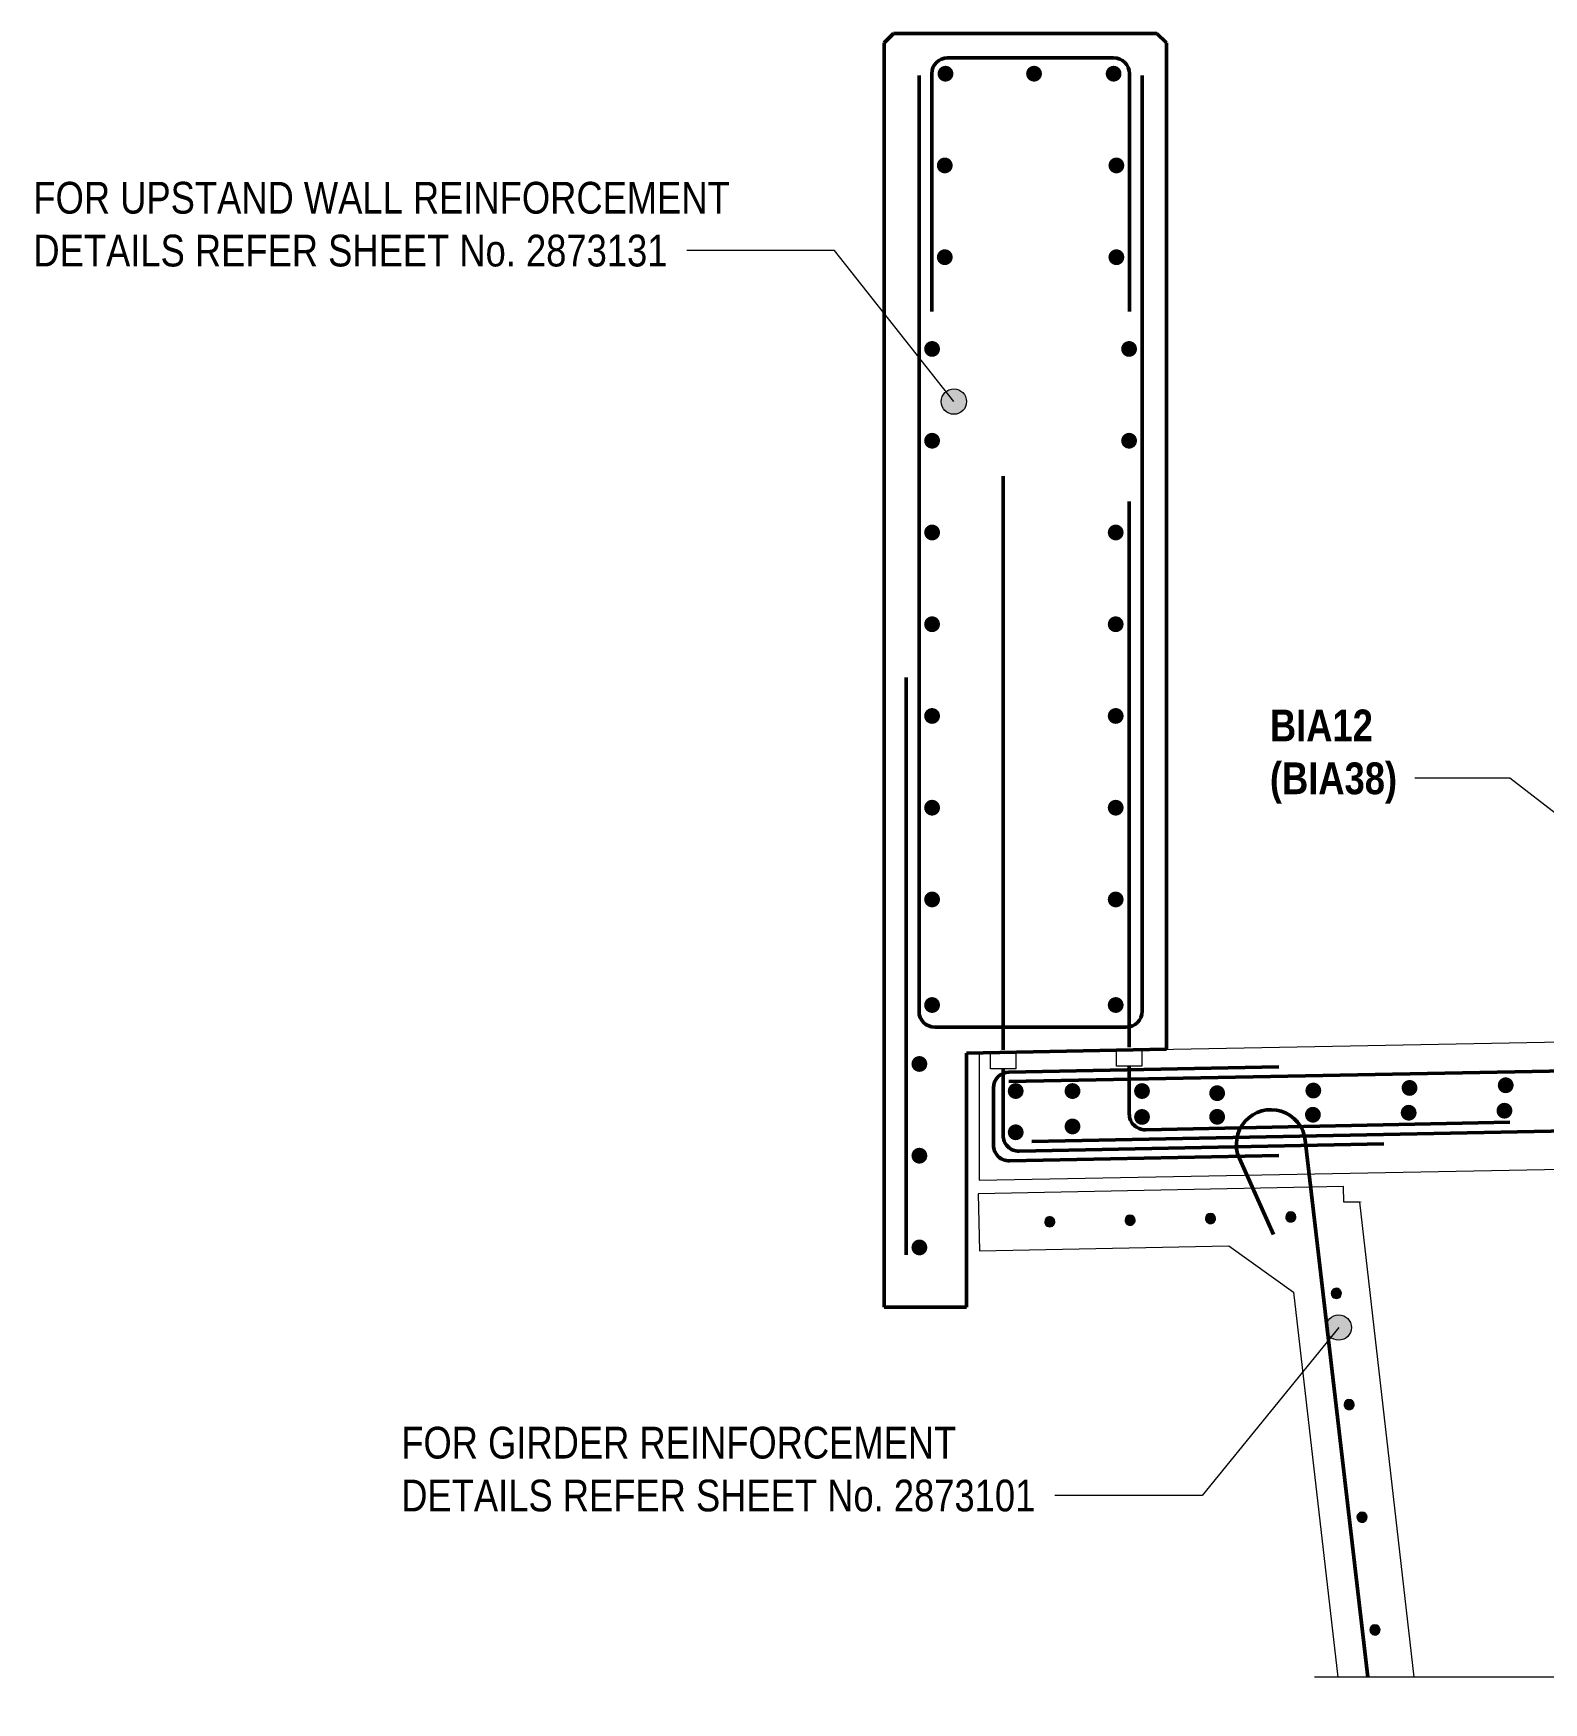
# Model space of a CAD drawing. Header units: metres. Extents: x -1213.9 to -1194, y 2.7 to 24.2.
# Drawn here: x -1213.86 to -1211.479, y 20.54 to 23.171 of the extents above; entities that cross this region are included whole.
import ezdxf

# ---------------------------------------------------------------- set-up
doc = ezdxf.new("R2010")
doc.units = ezdxf.units.M
for name, color, linetype, lineweight in [('A-DETL', 7, 'Continuous', 13), ('A-DETL-GENF', 7, 'Continuous', 9), ('A-FLOR', 7, 'Continuous', 50), ('A-WALL', 7, 'Continuous', 50), ('G-ANNO-TEXT', 7, 'Continuous', 9), ('S-BEAM', 7, 'Continuous', 50)]:
    doc.layers.add(name, color=color, linetype=linetype, lineweight=lineweight)
doc.styles.add('Arial Narrow', font='ARIALN.TTF', dxfattribs={"height": 0.05})
doc.styles.add('Arial Narrow_B', font='ARIALNB.TTF', dxfattribs={"height": 0.05})

# ---------------------------------------------------------------- blocks, each defined once
blk = doc.blocks.new('North_Wall - North_Wall-6845343-DRG-2873185 - SECTION 1')
at = {"layer": 'A-WALL', "color": 252, "true_color": 0x888888}
for p, q in [((-1212.5037, 23.1705), (-1212.5187, 23.1555)), ((-1212.5187, 23.1555), (-1212.5187, 21.1631)), ((-1212.5187, 23.1555), (-1212.5187, 23.1555)), ((-1212.0887, 23.1705), (-1212.5037, 23.1705)), ((-1212.5037, 23.1705), (-1212.5037, 23.1705)), ((-1212.0737, 23.1555), (-1212.0887, 23.1705)), ((-1212.0887, 23.1705), (-1212.0887, 23.1705)), ((-1212.0737, 21.5694), (-1212.0737, 23.1555)), ((-1212.0737, 23.1555), (-1212.0737, 23.1555)), ((-1212.3887, 21.5631), (-1212.0737, 21.5694)), ((-1212.3887, 21.1631), (-1212.3887, 21.5631)), ((-1212.5187, 21.1631), (-1212.3887, 21.1631))]:
    blk.add_line(p, q, dxfattribs=at)
blk = doc.blocks.new('S_Det_Reinf_Bar Section_2D Grey - N16-6361572-DRG-2873185 - SECTION 1')
at = {"layer": 'A-DETL-GENF', "true_color": 0x808080}
blk.add_hatch(color=8, dxfattribs=at).paths.add_polyline_path([(-1211.8776, 21.2971), (-1211.8755, 21.2974), (-1211.873, 21.2987), (-1211.872, 21.2995), (-1211.8707, 21.3012), (-1211.87, 21.3032), (-1211.8697, 21.3052), (-1211.87, 21.3073), (-1211.8709, 21.3092), (-1211.8722, 21.3109), (-1211.8739, 21.3121), (-1211.8758, 21.3129), (-1211.8779, 21.3131), (-1211.8799, 21.3128), (-1211.8819, 21.3119), (-1211.8835, 21.3106), (-1211.8847, 21.309), (-1211.8855, 21.307), (-1211.8857, 21.3049), (-1211.8854, 21.3029), (-1211.8846, 21.301), (-1211.8833, 21.2993), (-1211.8816, 21.2981), (-1211.8796, 21.2973)])
at = {"layer": 'A-DETL-GENF', "color": 8, "lineweight": 18, "true_color": 0x808080}
for start, end in [(1.1458, 181.1458), (181.1458, 1.1458)]:
    blk.add_arc((-1211.8777, 21.3051), 0.008, start, end, dxfattribs=at)
blk = doc.blocks.new('B_Det_Reinf_Bar Section_2D_Grey - Reo Dot_Scale 25_Section-6572820-DRG-2873185 - SECTION 1')
at = {"layer": 'A-DETL-GENF', "true_color": 0xafafaf}
blk.add_hatch(color=253, dxfattribs=at).paths.add_polyline_path([(-1212.422, 23.0945), (-1212.4187, 23.0949), (-1212.4157, 23.0962), (-1212.4131, 23.0981), (-1212.4111, 23.1007), (-1212.4099, 23.1037), (-1212.4095, 23.107), (-1212.4099, 23.1102), (-1212.4111, 23.1132), (-1212.4131, 23.1158), (-1212.4157, 23.1178), (-1212.4187, 23.119), (-1212.422, 23.1195), (-1212.4252, 23.119), (-1212.4282, 23.1178), (-1212.4308, 23.1158), (-1212.4328, 23.1132), (-1212.434, 23.1102), (-1212.4345, 23.107), (-1212.434, 23.1037), (-1212.4328, 23.1007), (-1212.4308, 23.0981), (-1212.4282, 23.0962), (-1212.4252, 23.0949)])
blk = doc.blocks.new('B_Det_Reinf_Bar Section_2D_Grey - Reo Dot_Scale 25_Section-7275914-DRG-2873185 - SECTION 1')
at = {"layer": 'A-DETL-GENF', "true_color": 0xafafaf}
blk.add_hatch(color=253, dxfattribs=at).paths.add_polyline_path([(-1212.157, 23.0945), (-1212.1537, 23.0949), (-1212.1507, 23.0962), (-1212.1481, 23.0981), (-1212.1461, 23.1007), (-1212.1449, 23.1037), (-1212.1445, 23.107), (-1212.1449, 23.1102), (-1212.1461, 23.1132), (-1212.1481, 23.1158), (-1212.1507, 23.1178), (-1212.1537, 23.119), (-1212.157, 23.1195), (-1212.1602, 23.119), (-1212.1632, 23.1178), (-1212.1658, 23.1158), (-1212.1678, 23.1132), (-1212.169, 23.1102), (-1212.1695, 23.107), (-1212.169, 23.1037), (-1212.1678, 23.1007), (-1212.1658, 23.0981), (-1212.1632, 23.0962), (-1212.1602, 23.0949)])
blk = doc.blocks.new('Repeating Detail - Reo Dot_Scale 25_Section-6572820-DRG-2873185 - SECTION 1')
at = {"layer": 'A-DETL-GENF', "true_color": 0xafafaf}
for points in [[(-1211.5386, 21.5001), (-1211.5354, 21.5006), (-1211.5324, 21.5019), (-1211.5298, 21.5041), (-1211.5279, 21.5066), (-1211.5268, 21.5097), (-1211.5264, 21.5129), (-1211.5269, 21.5161), (-1211.5283, 21.5191), (-1211.5303, 21.5217), (-1211.533, 21.5236), (-1211.536, 21.5247), (-1211.5393, 21.5251), (-1211.5425, 21.5246), (-1211.5455, 21.5232), (-1211.548, 21.5212), (-1211.5499, 21.5185), (-1211.5511, 21.5155), (-1211.5514, 21.5122), (-1211.5509, 21.509), (-1211.5496, 21.506), (-1211.5475, 21.5035), (-1211.5449, 21.5016), (-1211.5418, 21.5004)], [(-1211.9934, 21.4876), (-1211.9902, 21.4881), (-1211.9872, 21.4895), (-1211.9847, 21.4915), (-1211.9828, 21.4942), (-1211.9815, 21.4977), (-1211.9813, 21.5005), (-1211.9818, 21.5037), (-1211.9831, 21.5067), (-1211.9852, 21.5092), (-1211.9878, 21.5111), (-1211.9909, 21.5123), (-1211.9941, 21.5126), (-1211.9973, 21.5121), (-1212.0003, 21.5108), (-1212.0028, 21.5087), (-1212.0047, 21.5061), (-1212.0059, 21.503), (-1212.0063, 21.4998), (-1212.0057, 21.4966), (-1212.0044, 21.4936), (-1212.0017, 21.4906), (-1211.9997, 21.4891), (-1211.9967, 21.488)], [(-1211.8418, 21.4918), (-1211.8386, 21.4923), (-1211.8356, 21.4936), (-1211.8331, 21.4957), (-1211.8312, 21.4983), (-1211.83, 21.5014), (-1211.8297, 21.5046), (-1211.8302, 21.5078), (-1211.8315, 21.5108), (-1211.8336, 21.5134), (-1211.8362, 21.5153), (-1211.8392, 21.5164), (-1211.8425, 21.5168), (-1211.8457, 21.5163), (-1211.8487, 21.5149), (-1211.8512, 21.5129), (-1211.8531, 21.5102), (-1211.8543, 21.5072), (-1211.8546, 21.5039), (-1211.8541, 21.5007), (-1211.8528, 21.4977), (-1211.8507, 21.4952), (-1211.8481, 21.4933), (-1211.845, 21.4921)], [(-1211.6902, 21.4959), (-1211.687, 21.4964), (-1211.684, 21.4978), (-1211.6815, 21.4998), (-1211.6795, 21.5025), (-1211.6784, 21.5055), (-1211.678, 21.5088), (-1211.6786, 21.512), (-1211.6799, 21.515), (-1211.6819, 21.5175), (-1211.6846, 21.5194), (-1211.6876, 21.5206), (-1211.6909, 21.5209), (-1211.6941, 21.5204), (-1211.6971, 21.5191), (-1211.6996, 21.517), (-1211.7015, 21.5144), (-1211.7027, 21.5113), (-1211.703, 21.5081), (-1211.7025, 21.5049), (-1211.7012, 21.5019), (-1211.6991, 21.4993), (-1211.6965, 21.4974), (-1211.6934, 21.4963)]]:
    blk.add_hatch(color=253, dxfattribs=at).paths.add_polyline_path(points)
blk = doc.blocks.new('Repeating Detail - Reo Dot_Scale 25_Section-V1-DRG-2873185 - SECTION 1')
at = {"layer": 'A-DETL-GENF', "true_color": 0xafafaf}
for points in [[(-1211.9935, 21.4504), (-1211.9903, 21.4509), (-1211.9873, 21.4522), (-1211.9847, 21.4543), (-1211.9828, 21.4569), (-1211.9816, 21.4599), (-1211.9813, 21.4632), (-1211.9818, 21.4664), (-1211.9831, 21.4694), (-1211.9851, 21.4719), (-1211.9877, 21.4739), (-1211.9908, 21.475), (-1211.994, 21.4754), (-1211.9975, 21.4748), (-1212.0002, 21.4736), (-1212.0028, 21.4716), (-1212.0047, 21.4689), (-1212.0059, 21.4659), (-1212.0063, 21.4626), (-1212.0058, 21.4594), (-1212.0044, 21.4564), (-1212.0024, 21.4539), (-1211.9996, 21.4519), (-1211.9967, 21.4508)], [(-1211.8425, 21.4536), (-1211.8393, 21.4541), (-1211.8363, 21.4554), (-1211.8338, 21.4575), (-1211.8319, 21.4601), (-1211.8307, 21.4631), (-1211.8303, 21.4664), (-1211.8308, 21.4696), (-1211.8321, 21.4726), (-1211.8342, 21.4751), (-1211.8368, 21.4771), (-1211.8398, 21.4782), (-1211.8431, 21.4786), (-1211.8463, 21.4781), (-1211.8493, 21.4768), (-1211.8518, 21.4748), (-1211.8538, 21.4721), (-1211.855, 21.4691), (-1211.8553, 21.4658), (-1211.8548, 21.4626), (-1211.8535, 21.4596), (-1211.8515, 21.4571), (-1211.8488, 21.4552), (-1211.8458, 21.454)], [(-1211.6916, 21.4568), (-1211.6884, 21.4573), (-1211.6854, 21.4586), (-1211.6828, 21.4607), (-1211.6809, 21.4633), (-1211.6797, 21.4663), (-1211.6794, 21.4696), (-1211.6799, 21.4728), (-1211.6812, 21.4758), (-1211.6832, 21.4783), (-1211.6858, 21.4803), (-1211.6889, 21.4814), (-1211.6921, 21.4818), (-1211.6954, 21.4813), (-1211.6983, 21.48), (-1211.7014, 21.4773), (-1211.7028, 21.4753), (-1211.704, 21.4723), (-1211.7044, 21.469), (-1211.7039, 21.4658), (-1211.7026, 21.4628), (-1211.7005, 21.4603), (-1211.6979, 21.4584), (-1211.6948, 21.4572)], [(-1211.5407, 21.46), (-1211.5374, 21.4605), (-1211.5344, 21.4618), (-1211.5319, 21.4639), (-1211.5298, 21.4669), (-1211.5288, 21.4695), (-1211.5284, 21.4728), (-1211.5289, 21.476), (-1211.5302, 21.479), (-1211.5323, 21.4815), (-1211.5349, 21.4835), (-1211.5379, 21.4846), (-1211.5412, 21.485), (-1211.5444, 21.4845), (-1211.5474, 21.4832), (-1211.5499, 21.4812), (-1211.5519, 21.4785), (-1211.5531, 21.4755), (-1211.5534, 21.4722), (-1211.5529, 21.469), (-1211.5516, 21.466), (-1211.5496, 21.4635), (-1211.5469, 21.4615), (-1211.5439, 21.4604)]]:
    blk.add_hatch(color=253, dxfattribs=at).paths.add_polyline_path(points)
blk = doc.blocks.new('CS_DET_BreakLine_ViewScale - CS_Std BreakLine-8623494-DRG-2873185 - SECTION 1')
at = {"layer": 'A-DETL-GENF'}
for p, q in [((-1211.3652, 20.6196), (-1211.3752, 20.5796)), ((-1211.3452, 20.5396), (-1211.3652, 20.6196)), ((-1211.3752, 20.5796), (-1211.8404, 20.5796)), ((-1211.3352, 20.5796), (-1211.3452, 20.5396)), ((-1210.87, 20.5796), (-1211.3352, 20.5796))]:
    blk.add_line(p, q, dxfattribs=at)

msp = doc.modelspace()

# ---------------------------------------------------------------- hatches: boundary and pattern name
at = {"layer": 'G-ANNO-TEXT'}
h = msp.add_hatch(color=256, dxfattribs=at)
edge = h.paths.add_edge_path()
edge.add_arc((-1212.4087, 22.5902), 0.02, 0, 360)
h = msp.add_hatch(color=256, dxfattribs=at)
edge = h.paths.add_edge_path()
edge.add_arc((-1211.8021, 21.1307), 0.02, 0, 360)

# ---------------------------------------------------------------- linework, layer by layer
at = {"layer": 'A-DETL', "color": 253, "lineweight": 50, "true_color": 0xafafaf}
for p, q in [((-1212.157, 23.132), (-1212.4187, 23.132)), ((-1212.4637, 23.1042), (-1212.4637, 21.6292)), ((-1212.4437, 23.107), (-1212.4437, 22.732)), ((-1212.132, 22.732), (-1212.132, 23.107)), ((-1212.112, 21.6292), (-1212.112, 23.1042)), ((-1212.3312, 21.5685), (-1212.3312, 22.4727)), ((-1212.1323, 21.5727), (-1212.1323, 22.4327)), ((-1212.4837, 22.1555), (-1212.4837, 21.2455)), ((-1212.4387, 21.6042), (-1212.137, 21.6042)), ((-1210.0295, 21.5626), (-1212.3221, 21.5183)), ((-1212.3312, 21.5385), (-1212.3312, 21.4337)), ((-1211.8964, 21.5415), (-1212.3219, 21.5333)), ((-1212.1323, 21.5427), (-1212.1323, 21.4675)), ((-1212.3464, 21.5083), (-1212.3464, 21.4184)), ((-1212.2859, 21.4241), (-1210.0189, 21.4695)), ((-1212.1067, 21.4425), (-1211.5323, 21.4545)), ((-1212.3057, 21.4087), (-1211.7312, 21.4202)), ((-1211.7562, 20.5796), (-1211.8549, 21.426)), ((-1212.3209, 21.3934), (-1211.8964, 21.4019)), ((-1211.9048, 21.2775), (-1211.9587, 21.3973))]:
    msp.add_line(p, q, dxfattribs=at)
at = {"layer": 'A-DETL', "color": 8, "true_color": 0x808080}
for p, q in [((-1212.3512, 21.5385), (-1212.3512, 21.5635)), ((-1212.3512, 21.5635), (-1212.3112, 21.5635)), ((-1212.3112, 21.5635), (-1212.3112, 21.5385)), ((-1212.1523, 21.5427), (-1212.1523, 21.5677)), ((-1212.1523, 21.5677), (-1212.1123, 21.5677)), ((-1212.1123, 21.5677), (-1212.1123, 21.5427)), ((-1212.3112, 21.5385), (-1212.3512, 21.5385)), ((-1212.1123, 21.5427), (-1212.1523, 21.5427))]:
    msp.add_line(p, q, dxfattribs=at)
at = {"layer": 'A-DETL', "color": 253, "lineweight": 50, "true_color": 0xafafaf}
for centre, radius, start, end in [((-1212.4187, 23.107), 0.025, 90, 180), ((-1212.157, 23.107), 0.025, 0, 90), ((-1212.4387, 21.6292), 0.025, 180, 270), ((-1212.137, 21.6292), 0.025, 270, 0), ((-1212.3214, 21.5083), 0.025, 91.1068, 180), ((-1211.909, 21.4196), 0.0545, 6.6539, 204.2422), ((-1212.1073, 21.4675), 0.025, 180, 271.1932), ((-1212.3214, 21.4184), 0.025, 180, 271.1477), ((-1212.3062, 21.4337), 0.025, 180, 271.1477)]:
    msp.add_arc(centre, radius, start, end, dxfattribs=at)
at = {"layer": 'A-FLOR', "color": 252, "lineweight": 18, "true_color": 0x888888}
for p, q in [((-1210.0295, 21.6075), (-1212.3687, 21.563)), ((-1212.3687, 21.563), (-1212.3687, 21.363)), ((-1212.3687, 21.363), (-1210.0295, 21.4075))]:
    msp.add_line(p, q, dxfattribs=at)
at = {"layer": 'A-FLOR', "color": 252, "true_color": 0x888888}
msp.add_line((-1212.3687, 21.563), (-1212.3687, 21.5631), dxfattribs=at)
at = {"layer": 'G-ANNO-TEXT'}
for p, q in [((-1212.7085, 22.8282), (-1212.8295, 22.8282)), ((-1212.597, 22.8282), (-1212.7085, 22.8282)), ((-1212.4087, 22.5902), (-1212.597, 22.8282)), ((-1211.6175, 21.9964), (-1211.6821, 21.9964)), ((-1211.5325, 21.9964), (-1211.6175, 21.9964)), ((-1211.3773, 21.8765), (-1211.5325, 21.9964)), ((-1211.8021, 21.1307), (-1212.0172, 20.866)), ((-1212.1286, 20.866), (-1212.2496, 20.866)), ((-1212.0172, 20.866), (-1212.1286, 20.866))]:
    msp.add_line(p, q, dxfattribs=at)
for centre in [(-1212.4087, 22.5902), (-1211.8021, 21.1307)]:
    msp.add_circle(centre, 0.02, dxfattribs=at)
at = {"layer": 'S-BEAM', "color": 252, "lineweight": 18, "true_color": 0x888888}
for p, q in [((-1211.7946, 21.3531), (-1212.3704, 21.3416)), ((-1212.3704, 21.3416), (-1212.3686, 21.2516)), ((-1211.7941, 21.3281), (-1211.7946, 21.3531)), ((-1211.7691, 21.3286), (-1211.7941, 21.3281)), ((-1211.683, 20.5796), (-1211.7691, 21.3286)), ((-1212.3686, 21.2516), (-1211.9751, 21.2595)), ((-1211.9751, 21.2595), (-1211.8736, 21.1865)), ((-1211.8736, 21.1865), (-1211.8038, 20.5796))]:
    msp.add_line(p, q, dxfattribs=at)
at = {"layer": 'S-BEAM', "color": 252, "true_color": 0x888888}
for p, q in [((-1212.3704, 21.3416), (-1212.3704, 21.3417)), ((-1211.7946, 21.3531), (-1211.7946, 21.3532)), ((-1211.7691, 21.3287), (-1211.7691, 21.3286))]:
    msp.add_line(p, q, dxfattribs=at)

# ---------------------------------------------------------------- block references
at = {"layer": 'A-DETL-GENF', "color": 253, "true_color": 0xafafaf}
for name, p in [('B_Det_Reinf_Bar Section_2D_Grey - Reo Dot_Scale 25_Section-6572820-DRG-2873185 - SECTION 1', (0, 0)), ('B_Det_Reinf_Bar Section_2D_Grey - Reo Dot_Scale 25_Section-7275914-DRG-2873185 - SECTION 1', (-0.1254, 0)), ('B_Det_Reinf_Bar Section_2D_Grey - Reo Dot_Scale 25_Section-7275914-DRG-2873185 - SECTION 1', (0, 0)), ('B_Det_Reinf_Bar Section_2D_Grey - Reo Dot_Scale 25_Section-6572820-DRG-2873185 - SECTION 1', (-0.0011, -0.1446)), ('B_Det_Reinf_Bar Section_2D_Grey - Reo Dot_Scale 25_Section-7275914-DRG-2873185 - SECTION 1', (0.0044, -0.1446)), ('B_Det_Reinf_Bar Section_2D_Grey - Reo Dot_Scale 25_Section-6572820-DRG-2873185 - SECTION 1', (-0.0011, -0.2892)), ('B_Det_Reinf_Bar Section_2D_Grey - Reo Dot_Scale 25_Section-7275914-DRG-2873185 - SECTION 1', (0.0044, -0.2892)), ('B_Det_Reinf_Bar Section_2D_Grey - Reo Dot_Scale 25_Section-6572820-DRG-2873185 - SECTION 1', (-0.0211, -0.4338)), ('B_Det_Reinf_Bar Section_2D_Grey - Reo Dot_Scale 25_Section-7275914-DRG-2873185 - SECTION 1', (0.0244, -0.4338)), ('B_Det_Reinf_Bar Section_2D_Grey - Reo Dot_Scale 25_Section-6572820-DRG-2873185 - SECTION 1', (-0.0211, -0.5785)), ('B_Det_Reinf_Bar Section_2D_Grey - Reo Dot_Scale 25_Section-7275914-DRG-2873185 - SECTION 1', (0.0244, -0.5785)), ('B_Det_Reinf_Bar Section_2D_Grey - Reo Dot_Scale 25_Section-6572820-DRG-2873185 - SECTION 1', (-0.0211, -0.7231)), ('B_Det_Reinf_Bar Section_2D_Grey - Reo Dot_Scale 25_Section-6572820-DRG-2873185 - SECTION 1', (0.2683, -0.7231)), ('B_Det_Reinf_Bar Section_2D_Grey - Reo Dot_Scale 25_Section-6572820-DRG-2873185 - SECTION 1', (-0.0211, -0.8677)), ('B_Det_Reinf_Bar Section_2D_Grey - Reo Dot_Scale 25_Section-6572820-DRG-2873185 - SECTION 1', (0.2683, -0.8677)), ('B_Det_Reinf_Bar Section_2D_Grey - Reo Dot_Scale 25_Section-6572820-DRG-2873185 - SECTION 1', (-0.0211, -1.0123)), ('B_Det_Reinf_Bar Section_2D_Grey - Reo Dot_Scale 25_Section-6572820-DRG-2873185 - SECTION 1', (0.2683, -1.0123)), ('B_Det_Reinf_Bar Section_2D_Grey - Reo Dot_Scale 25_Section-6572820-DRG-2873185 - SECTION 1', (-0.0211, -1.1569)), ('B_Det_Reinf_Bar Section_2D_Grey - Reo Dot_Scale 25_Section-6572820-DRG-2873185 - SECTION 1', (0.2683, -1.1569)), ('B_Det_Reinf_Bar Section_2D_Grey - Reo Dot_Scale 25_Section-6572820-DRG-2873185 - SECTION 1', (-0.0211, -1.3015)), ('B_Det_Reinf_Bar Section_2D_Grey - Reo Dot_Scale 25_Section-6572820-DRG-2873185 - SECTION 1', (0.2683, -1.3015)), ('B_Det_Reinf_Bar Section_2D_Grey - Reo Dot_Scale 25_Section-6572820-DRG-2873185 - SECTION 1', (-0.0211, -1.4679)), ('B_Det_Reinf_Bar Section_2D_Grey - Reo Dot_Scale 25_Section-6572820-DRG-2873185 - SECTION 1', (0.2683, -1.4679)), ('B_Det_Reinf_Bar Section_2D_Grey - Reo Dot_Scale 25_Section-6572820-DRG-2873185 - SECTION 1', (-0.0411, -1.5608)), ('Repeating Detail - Reo Dot_Scale 25_Section-6572820-DRG-2873185 - SECTION 1', (0, 0)), ('B_Det_Reinf_Bar Section_2D_Grey - Reo Dot_Scale 25_Section-6572820-DRG-2873185 - SECTION 1', (0.1107, -1.6035)), ('B_Det_Reinf_Bar Section_2D_Grey - Reo Dot_Scale 25_Section-6572820-DRG-2873185 - SECTION 1', (0.2002, -1.6035)), ('B_Det_Reinf_Bar Section_2D_Grey - Reo Dot_Scale 25_Section-6572820-DRG-2873185 - SECTION 1', (0.3098, -1.6035)), ('B_Det_Reinf_Bar Section_2D_Grey - Reo Dot_Scale 25_Section-6572820-DRG-2873185 - SECTION 1', (0.3098, -1.6443)), ('Repeating Detail - Reo Dot_Scale 25_Section-V1-DRG-2873185 - SECTION 1', (0, 0)), ('B_Det_Reinf_Bar Section_2D_Grey - Reo Dot_Scale 25_Section-6572820-DRG-2873185 - SECTION 1', (0.1107, -1.6685)), ('B_Det_Reinf_Bar Section_2D_Grey - Reo Dot_Scale 25_Section-6572820-DRG-2873185 - SECTION 1', (0.2002, -1.6593)), ('B_Det_Reinf_Bar Section_2D_Grey - Reo Dot_Scale 25_Section-6572820-DRG-2873185 - SECTION 1', (-0.0411, -1.7054)), ('B_Det_Reinf_Bar Section_2D_Grey - Reo Dot_Scale 25_Section-6572820-DRG-2873185 - SECTION 1', (-0.0411, -1.85))]:
    msp.add_blockref(name, p, dxfattribs=at)
at = {"layer": 'A-DETL-GENF', "color": 8, "true_color": 0x808080}
for p in [(-0.1266, -0.0025), (0, 0), (-0.3799, -0.0076), (-0.2533, -0.0051), (0.0718, -0.1205), (0.0919, -0.2957), (0.1123, -0.4733), (0.1327, -0.651)]:
    msp.add_blockref('S_Det_Reinf_Bar Section_2D Grey - N16-6361572-DRG-2873185 - SECTION 1', p, dxfattribs=at)
at = {"layer": 'A-DETL-GENF'}
msp.add_blockref('CS_DET_BreakLine_ViewScale - CS_Std BreakLine-8623494-DRG-2873185 - SECTION 1', (0, 0), dxfattribs=at)
at = {"layer": 'A-WALL', "color": 252, "true_color": 0x888888}
msp.add_blockref('North_Wall - North_Wall-6845343-DRG-2873185 - SECTION 1', (0, 0), dxfattribs=at)

# ---------------------------------------------------------------- texts
at = {"layer": 'G-ANNO-TEXT', "char_height": 0.05, "attachment_point": 1, "bg_fill": 3, "box_fill_scale": 1, "bg_fill_color": 256, "bg_fill_transparency": 0}
for s, insert, style in [('FOR UPSTAND WALL REINFORCEMENT ', (-1213.8596, 22.9365), 'Arial Narrow'), ('DETAILS REFER SHEET No. 2873131', (-1213.8596, 22.8532), 'Arial Narrow'), ('BIA12 ', (-1211.9106, 22.1047), 'Arial Narrow_B'), ('(BIA38)', (-1211.9106, 22.0214), 'Arial Narrow_B'), ('FOR GIRDER REINFORCEMENT ', (-1213.2798, 20.9743), 'Arial Narrow'), ('DETAILS REFER SHEET No. 2873101', (-1213.2798, 20.891), 'Arial Narrow')]:
    msp.add_mtext(s, dxfattribs=dict(at, insert=insert, style=style))

doc.saveas('drawing.dxf')
